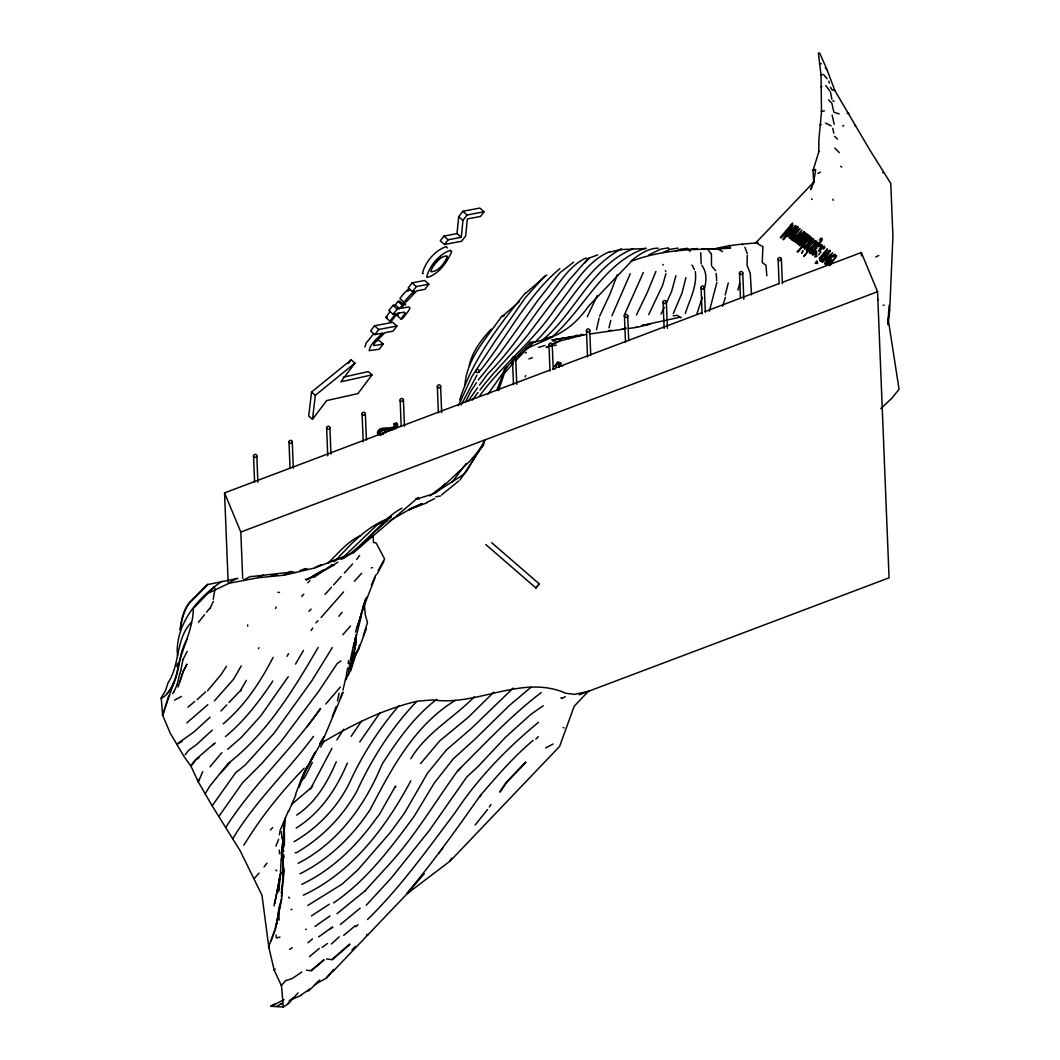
<?xml version="1.0" encoding="UTF-8"?>
<svg xmlns="http://www.w3.org/2000/svg" width="1060" height="1060" viewBox="0 0 1060 1060"><rect width="100%" height="100%" fill="white"/><g stroke="black" fill="none" stroke-linecap="round" stroke-linejoin="round"><path stroke-width="1.5" d="M711.419 253.976L711.512 265.543M747.26 255.327L747.088 265.318L750.241 273.401M284.027 832.497L284.053 831.53M282.993 872.552L281.655 899.291L276.421 924.466L278.714 910.142M280.489 871.996L281.152 858.931M282.305 843.574L281.417 856.149M282.517 873.89L283.537 854.214M283.577 831.345L283.802 821.619M282.145 853.618L285.458 817.71M180.081 629.865C180.969 620.524 183.446 610.202 189.236 602.663L207.601 584.219M180.412 630.157C181.3 620.816 183.777 610.494 189.581 602.954L207.945 584.51L237.175 578.535M353.086 652.245L350.197 669.006M353.483 647.514L353.749 644.361M356.027 640.956L356.266 638.027M281.483 859.223L283.735 834.498M887.803 324.638L889.101 305.36M457.032 233.597L458.688 216.677L462.783 211.298L479.835 208.052L484.102 211.748L480.511 216.439L467.354 218.943L465.671 235.903L461.603 241.243L444.551 244.489L440.298 240.805L443.875 236.115L457.032 233.597L461.299 237.294L462.955 220.361L467.049 214.994L484.102 211.748M284.292 870.154L281.404 896.667M274.076 905.929L274.354 903.186M278.687 890.533L280.82 872.274L274.686 903.478L280.82 872.274M347.72 667.933L346.143 676.174M372.06 374.856L340.817 381.839L354.981 363.103L351.191 359.817L311.547 392.041L308.698 416.037L312.488 419.323L326.652 400.574L357.896 393.604L372.06 374.856L368.27 371.583L343.281 377.161M312.488 419.323L315.337 395.314L354.981 363.103M348.223 663.626L348.594 660.539M349.893 662.089L348.515 673.696L345.931 679.751M279.058 911.043L279.946 904.498M281.496 893.05L281.947 889.777L281.324 893.01M281.51 889.658L282.132 885.246M813.51 183.327L815.67 169.679L813.007 170.488L813.722 182.161L811.033 188.574M213.206 599.39L215.101 588.194M279.376 834.803L280.131 830.324L288.24 811.297M281.602 889.486L282.092 886.624M279.257 907.559L279.8 904.352M498.452 390.597L499.088 386.874M889.327 311.097L888.201 322.704M484.5 440.867L483.492 445.187L469.911 461.113L447.028 482.803L429.87 495.934M558.978 365.117L559.243 367.369M813.391 181.869L810.807 189.74M180.703 670.768L183.022 659.36M283.431 848L284.067 844.886M275.123 928.878L276.09 924.174M278.449 912.951L281.324 898.999M337.491 700.938L339.054 693.346M353.113 647.249L350.264 660.459M704.304 288.956C706.53 281.191 707.073 272.036 701.773 265.318M353.749 646.043L356.08 634.887M354.093 644.652L356.08 635.099M350.529 669.297L355.762 644.109M353.033 657.173L356.359 641.247M276.421 924.466L278.78 913.243L275.454 929.156L271.029 941.161M380.103 435.382L382.859 432.838L384.793 432.109L385.217 433.156M342.976 690.073L345.838 677.525M490.793 330.813L491.151 329.223C481.717 339.16 471.965 352.026 469.262 365.713M596.489 329.819L599.152 318.106M278.714 910.752L279.125 920.146M177.086 684.853L179.617 674.332M498.69 390.199L506.283 367.542L529.907 342.777C556.142 338.802 573.46 327.659 588.552 306.194L631.521 261.171C657.756 251.154 686.297 249.007 714.175 249.166C728.392 244.926 743.272 243.972 757.966 242.859L758.059 244.078L762.895 246.569L762.233 262.522L765.982 265.305L766.844 275.799M608.996 327.765L610.759 320.464M354.623 643.115L361.526 615.144M559.958 366.124L560.833 363.633M176.795 666.409L177.59 663.322M355.564 632.105L357.034 626.301M362.666 608.387L359.857 619.345M716.878 282.464L709.326 311.296M725.226 294.958L728.286 282.954M737.985 290.162L739.694 283.431M685.277 313.508C689.583 299.953 697.308 286.213 695.294 271.612M696.95 313.72L702.356 297.343M358.837 647.527L359.539 645.05M665.932 273.679L662.526 285.604L648.707 314.542M675.935 275.627L671.536 291.646L666.276 303.359M685.939 277.587L681.964 293.156L673.259 313.68M179.617 674.465L180.717 670.556M792.615 237.003L792.549 237.824M829.993 265.384L836.698 255.765L828.695 265.079M353.417 645.752L354.279 642.824M179.961 681.739L182.969 672L186.852 664.342L182.969 672L178.106 687.026M168.633 695.943L162.657 715.262L170.156 733.03L184.188 756.8L190.999 766.247L198.326 781.949L212.398 806.236L240.209 850.822L261.979 895.289L268.856 947.481L274.209 970.192L281.536 985.933L283.285 1007L271.161 1006.298L284.067 999.593M813.007 170.474L818.784 151.991L818.903 139.43L821.5 111.843L821.049 75.008L818.32 53L819.751 53.212L827.171 70.026L834.896 90.617L869.955 150.215L890.784 183.406L892.917 236.459L889.658 311.388L888.267 319.63L899.065 389.338L891.619 398.467L880.82 408.643M350.675 671.033L356.465 652.536M366.707 597.217L357.366 626.592L363.01 608.678L375.319 576.958M301.954 777.139L295.462 794.748M363.13 606.956L365.912 598.37M336.139 706.662L332.204 716.825M722.576 306.181L725.424 297.343M174.092 681.712L162.657 715.262L161.279 698.513C173.668 691.094 176.848 676.187 179.246 663.07C183.632 644.665 193.211 627.984 193.278 608.506L214.16 586.842M363.076 606.598L365.607 599.417M458.357 405.755L471.938 376.459L495.881 339.968L525.429 297.569L544.588 276.236L546.867 275.136M505.951 367.25L496.597 390.531M274.566 930.375L268.524 947.189L269.002 947.931M366.349 628.712L358.81 649.038L353.576 659.015M299.132 787.222L307.188 766.34L302.285 777.43L315.138 752.229L307.466 767.082L324.214 737.097L343.056 692.485M275.892 846.185L278.621 839.281M558.766 365.74L559.892 363.805L558.037 363.249L555.705 366.257L554.897 366.044L555.705 366.257M617.238 274.964L610.083 293.872L599.602 316.264M617.013 276.647L617.45 275.083M630.289 273.732L611.885 315.827M643.341 272.5L624.154 315.403M197.995 781.657L198.989 779.325M198.326 781.949L202.725 771.627M258.454 648.733L258.878 647.74M371.358 585.186L374.379 578.097M340.22 698.076L342.725 692.193M288.572 811.589L295.806 795.026M816.425 254.758L816.584 255.778M173.84 691.928L177.139 684.773M587.333 316.688L597.178 295.634M636.437 314.966L647.541 291.924L655.901 271.453M209.933 608.678L213.378 601.404M395.446 786.176L379.374 814.464L375.531 819.42C356.2 846.331 331.886 870.048 301.795 884.358M395.777 786.454L395.327 787.262M461.126 405L476.907 375.16M347.958 675.67L349.747 671.974M347.362 763.028C336.55 788.971 320.319 813.007 296.164 828.098M397.05 425.325L396.466 422.887L393.764 423.907L395.592 426.783C390.954 431.579 379.361 425.709 377.771 433.964L378.367 434.574L380.871 433.619L379.175 431.486L379.891 430.4M660.99 314.104L664.289 307.387M818.002 244.343C818.36 239.692 809.204 250.133 809.495 253.141A4.969 1.1 -49.1 0 0 810.741 252.757L811.443 252.24L810.86 253.777L816.478 247.245M465.473 402.018L471.064 390.849L476.496 382.66M302.696 775.668L306.393 768.275M312.647 786.017L310.288 789.064M312.369 762.405L304.578 777.762L301.04 780.836M187.262 639.034C176.768 656.008 180.385 678.625 166.619 693.916M183.022 659.505L187.209 651.383M377.267 573.725L383.879 561.402M816.624 245.761A1.643 1.55 -2.3 0 0 819.327 244.94A1.643 1.55 -2.3 0 0 817.233 243.124A1.643 1.55 -2.3 0 0 816.624 245.761C807.773 257.871 810.542 248.278 816.611 244.356M320.676 747.088L324.307 740.622M336.285 761.756C327.606 781.79 316.887 800.803 298.655 813.736L296.681 815.113M410.856 780.756C386.039 827.197 352.079 872.486 303.306 895.21M241.256 665.865L233.558 679.274L214.372 700.885M246.437 680.321L240.448 690.55L228.986 702.581M273.135 657.332C260.349 682.15 244.688 705.721 223.196 723.861M272.751 680.984L271.89 682.468C258.6 702.237 243.88 721.343 225.435 736.594M286.982 656.339L288.572 653.596M288.28 676.638L260.707 715.977L241.508 737.203L227.661 749.327M295.568 664.05L303.478 650.403M318.159 647.461C293.925 688.973 268.061 731.758 229.887 762.074M796.524 229.238L797.557 226.389L787.633 236.579L796.232 228.085L794.642 230.603M331.952 748.347L311.19 787.593M336.881 739.92L343.639 729.187M351.151 736.329L361.513 721.237M359.751 741.934L380.169 712.532M484.844 440.284L466.546 471.356L463.366 474.681L433.116 493.947L416.222 499.22L353.033 553.002L315.125 567.855L284.424 575.156L258.084 577.766L229.304 583.185L207.627 593.454M160.934 698.222L165.559 690.524L168.023 682.878C180.346 664.395 175.337 639.326 191.25 622.419M205.044 794.033L209.668 786.335L228.682 762.763M472.323 400.057L477.954 392.505M374.988 576.68L376.287 574.52M483.148 444.935L460.053 479.955M525.097 376.737L525.786 375.611M319.749 743.683L323.883 736.806M820.917 240.991L821.513 240.024M311.11 630.567L312.713 628.01M355.272 653.848L358.479 648.76M792.297 236.751L792.019 238.169A4.386 0.967 -49.1 0 0 791.581 239.878L796.06 235.148M793.927 239.586L794.603 238.513L792.469 240.143L801.917 230.007L793.49 241.282A4.386 0.967 -49.1 0 1 793.927 239.586M829.158 265.676L829.834 264.602M378.128 570.532L384.594 558.925L376.167 543.011L373.451 542.468L373.173 535.34M275.6 608.519L276.183 606.956M226.456 666.409L220.944 674.716L207.508 690.802M478.298 379.93L500.095 352.953L537.698 300.656L556.672 276.527L560.197 272.539L573.566 262.204M410.829 758.695C426.491 732.579 453.707 717.978 474.39 696.751M449.904 860.693L451.639 858.123M478.669 372.59C506.521 338.723 526.025 297.105 559.852 268.617M489.296 806.978L491.032 804.434M499.75 791.754L506.256 782.293L525.548 762.087M500.095 792.045L506.587 782.585L525.879 762.378M172.621 693.677L173.933 691.69M212.066 805.958L235.545 772.846L245.072 765.161L274.182 733.056L311.799 680.825L332.323 647.554M816.81 253.234L814.862 256.971L816.862 256.401M826.482 261.86L827.184 260.866M468.175 401.064L477.557 387.801M479.438 385.151L487.679 374.034C509.237 352.476 525.879 326.917 543.886 302.524C557.335 287.512 567.113 266.696 585.981 257.964L586.842 259.144M479.849 796.855L481.108 795.278M479.796 395.725L481.611 393.167C504.573 362.626 535.433 339.346 556.328 307.095C572.824 288.068 585.173 261.886 609.407 251.829M487.839 394.214L503.156 372.736L504.587 369.039L507.422 366.627M438.906 853.194L443.067 847.788M241.19 690.272L240.514 691.146M466.122 463.604L451.878 482.472M441.026 257.262L432.44 266.484M404.191 302.259L405.397 300.629A11.726 2.597 -49.1 0 1 412.34 293.169L414.778 291.261L412.433 291.699L408.166 288.015L412.088 282.874L424.596 280.489L428.863 284.186L424.941 289.314L416.699 290.89L406.311 301.848L404.191 302.259L399.938 298.562L401.13 296.933A11.726 2.597 -49.1 0 1 408.074 289.486M356.73 559.362L359.645 555.427M218.956 816.319L242.409 782.929L261.767 763.518L280.926 741.655L318.689 691.305L337.345 663.375L341.002 660.95M225.886 827.29C253.035 784.347 291.5 750.374 320.305 708.491M243.734 845.151L245.098 843.203C261.899 815.988 281.973 791.065 304.233 768.195M307.016 726.855L320.637 708.782M348.356 363.567L351.191 359.817M232.856 838.592C255.288 801.161 287.445 771.335 313.376 736.501L313.522 736.422M383.203 344.05L373.942 345.613A4.505 0.994 -49.1 0 1 375.425 342.115L384.939 332.707L393.035 331.157L396.957 326.016L392.69 322.333L374.511 325.791L370.589 330.932L374.842 334.629L382.872 333.092C377.718 338.047 370.483 343.321 369.158 350.648L379.294 349.191L383.203 344.05L378.95 340.353L374.829 341.148M398.772 312.766L396.731 315.27L400.998 318.967L405.172 312.978L404.244 312.13L397.315 313.442L391.657 320.862L389.961 321.18L385.694 317.483L390.398 311.322M389.961 321.18L395.605 313.773L393.114 314.25L388.861 310.553L392.995 305.373L395.261 304.949L397.964 301.398L399.673 301.066L403.926 304.763L401.223 308.314L408.577 306.91L409.849 307.718A9.063 2.014 -49.1 0 1 408.405 311.057L402.561 318.662L400.998 318.967M374.842 334.629L378.764 329.488L396.957 326.016M444.551 244.489L448.128 239.798L461.299 237.294M393.114 314.25L397.248 309.07L399.527 308.632L402.23 305.081L403.926 304.763M412.433 291.699L416.355 286.571L428.863 284.186M181.472 741.801L182.042 741.059M185.195 754.76L188.601 750.321L196.339 744.756L212.278 730.115M190.667 765.956L195.411 759.755L213.921 743.828M190.999 766.247L195.742 760.047L198.909 757.781M458.172 770.858L460.888 767.678M406.749 893.487C432.666 862.522 456.356 829.649 479.517 796.563L480.776 794.987C497.167 775.867 513.742 756.668 533.087 740.423M314.264 984.819L326.864 977.837L333.661 969.423L333.039 971.371L407.08 893.779L424.252 873.745M557.944 362.136L554.87 366.005L557.944 362.136L561.336 363.116L560.859 363.659M198.472 622.26L204.514 614.734M206.554 612.19L209.602 608.387M338.842 616.284L342.035 612.309M264.033 866.855L267.027 863.118M475.145 824.985L487.547 809.509M820.188 261.104L822.984 256.546L829.847 250.69L829.264 250.266L822.666 255.261L827.383 248.875L819.208 258.388M818.731 243.76L821.049 240.249L819.46 240.01L820.824 238.315L822.136 238.368L821.911 240.368L819.234 243.999M479.981 390.027C495.139 369.675 514.14 352.662 529.616 332.535L569.034 280.145L588.207 258.468L597.694 254.903M342.83 634.755L350.436 626.062M819.844 260.548L821.526 256.891L819.579 258.852M828.006 259.793L829.993 257.487M215.286 742.888L212.914 744.915M209.999 766.844L221.818 752.679M220.573 773.164L230.232 762.365M420.568 763.584L439.661 740.94L468.056 717.474L493.748 692.22M398.878 705.682C379.308 728.723 362.507 754.269 349.999 781.803C337.888 806.965 318 827.728 294.017 841.706M325.778 704.025L340.353 687.012M789.21 237.745L798.26 227.251L789.66 238.076M792.694 237.095L790.561 238.738L800.008 228.602L794.072 235.506L793.291 238.156M804.235 243.071L807.269 239.534M797.531 251.67L810.715 236.34L810.039 237.97C817.247 234.883 799.585 254.36 803.758 245.284L797.968 252.015L797.133 251.326M817.167 260.76L815.113 263.145L817.658 263.543M325.036 594.448L331.422 587.24M321.101 617.463L343.586 591.93M254.254 878.568L259.051 873.069M525.68 292.653C499.141 324.916 472.707 359.313 459.828 399.527L460.53 401.236M584.789 262.973L589.32 258.216M363.275 635.828L367.475 622.551L365.25 614.866L364.362 603.948M817.021 247.934C813.192 250.955 809.31 259.885 816.783 251.975M818.585 251.008L822.361 247.272A6.32 1.405 -49.1 0 1 824.229 246.304M281.205 985.641L286.014 980.248M352.596 563.973L344.328 573.023M354.398 581.304L361.592 573.301M416.646 701.521C391.537 727.73 371.927 758.47 356.822 791.303C342.393 816.889 321.697 837.996 296.349 852.77L295.13 852.664M287.936 1003.489L293.395 997.447M298.085 992.902L288.267 1003.78L283.285 1007M333.569 584.881L341.095 576.587M373.2 334.311L366.124 343.122L364.905 346.951M504.282 373.239L513.133 363.58M515.346 361.168L531.934 343.056L529.907 342.777M818.452 254.903L820.904 252.148L819.353 250.995L822.878 247.881L823.554 249.047L824.852 247.55L824.229 246.304M307.837 582.788L309.931 580.602M328.07 563.045C338.206 553.373 347.322 541.7 360.281 535.711M334.298 561.681L351.324 543.939C361.871 533.697 373.849 524.144 387.443 518.83L390.968 516.352M301.663 596.409L303.809 594.157M376.75 530.344L388.543 517.982M308.924 611.328L311.07 609.089M226.747 704.926L220.944 710.982M315.906 622.896L317.987 620.723M755.873 242.78L813.722 182.161M270.419 829.967L272.645 827.635M358.068 924.717L355.816 926.745M588.764 690.948L574.189 706.225L559.627 746.359L450.235 860.985L407.08 893.779M351.986 949.985L355.246 946.553M326.533 977.545L332.694 971.079M819.221 249.511L821.103 247.643M365.647 890.851L364.945 891.367M366.257 905.227L391.272 878.011L429.274 830.55L466.771 777.006L478.219 766.353L505.408 737.336L530.901 714.361L543.237 705.735M367.529 919.537C400.481 887.353 427.18 849.722 454.819 813.086C477.517 778.663 506.653 748.506 538.48 722.337M317.43 573.566L314.184 576.719L307.612 579.012M435.792 492.874L445.306 483.704M541.276 692.551C510.827 715.54 484.87 743.868 457.841 770.58C434.123 803.255 413.718 838.367 385.88 867.994L364.971 890.904L336.961 913.72M511.278 363.593L513.623 361.367M518.327 356.928L533.591 342.512M830.96 256.48L831.875 255.619M187.898 707.192L194.682 701.521M441.517 494.967L458.742 480.949M535.79 739.125L538.387 736.7M407.702 291.248L409.981 289.155M197.173 699.64L205.587 691.902M207.826 704.648L186.825 722.907M210.026 717.236L194.086 731.864L176.728 744.173M310.143 988.794L301.014 995.022M315.853 983.561L319.55 980.155M308.195 991.179L318.464 981.745M332.442 927.063L318.57 936.934M332.774 927.354L330.203 928.812M331.343 944.036L339.279 936.801M331.979 959.446L349.575 944.142M352.702 552.71C370.775 539.646 382.077 518.777 401.965 508.164M513.239 688.033L471.316 728.498L446.432 749.91L427.405 773.323L404.655 812.848L390.371 832.431L357.816 869.929L342.155 884.08L307.877 905.399M341.267 559.163L376.764 525.217L391.233 517.015M882.715 172.846L883.51 172.144M526.012 292.944L544.919 276.527M309.957 788.772L291.844 804.235M360.188 908.155L340.326 924.558M501.923 316.635L519.4 301.636M307.904 942.777L312.462 938.948M309.467 956.637L319.272 948.395M311.017 970.496L323.724 959.817M324.055 960.108L311.362 970.788L306.459 970.205M333.595 902.881C366.548 880.568 390.809 847.96 414.182 816.293L434.242 783.088L453.203 758.88L474.575 739.522L509.264 705.562L531.126 687.185M343.692 935.397L355.365 925.645M349.906 944.42L332.31 959.737L326.48 958.942M818.903 246.066L819.764 245.35A6.32 1.405 -49.1 0 1 821.633 244.383L822.255 245.628L820.957 247.126L820.586 245.907L818.876 246.927M542.283 340.154C575.421 313.137 591.864 265.212 633.456 248.636M455.217 700.408C414.566 725.186 391.697 768.288 370.364 809.244C352.675 836.181 328.918 859.395 299.98 873.824M388.199 519.016L390.729 517.081M631.19 260.879C638.769 254.599 648.481 248.106 658.247 248.173M436.786 699.295C414.38 716.428 397.805 739.747 382.726 763.279L381.653 765.201C364.918 805.6 337.703 843.018 298.165 863.304M321.034 743.338C351.218 725.212 383.375 709.021 417.812 701.111L432.93 699.905C476.231 706.278 519.215 676.002 561.747 691.571L565.629 693.227L574.52 694.353L588.34 691.398M311.441 915.906L329.302 904.233M315.005 926.427L330.018 915.919M322.134 947.454L327.421 943.506M535.221 341.903C565.325 312.938 582.854 270.327 620.484 249.325L621.173 249.073M314.515 577.011L331.449 565.258M387.973 520.526C372.087 531.775 359.883 547.583 343.612 558.487L338.445 558.805L332.76 561.164M289.552 949.482L292.215 947.667M301.808 972.033L292.454 978.406L286.346 980.54M280.82 1004.39L281.668 1003.82M328.216 563.138L331.767 560.767M177.073 744.465L181.247 741.682M648.72 254.943L660.3 249.285L668.303 247.868L668.979 248.716M565.245 696.658L562.237 698.447M276.898 1006.43L281.88 1003.263M337.888 562.144L334.019 564.622L331.979 564.543M305.611 579.356L306.631 579.754L323.605 569.71M394.174 427.644L395.115 427.087M222.149 581.198C198.975 596.727 177.351 621.597 177.219 650.88L177.537 655.663M228.973 582.894L236.844 578.243L237.705 578.68M243.654 579.939L250.491 576.362M181.3 696.513L174.569 700.13M553.029 744.014L545.648 747.962M162.326 714.983L163.492 714.308M390.053 520.473L408.259 510.125L422.33 503.474L408.829 509.754L427.246 502.665M257.739 577.475L263.397 575.143M306.631 579.754L334.364 564.914M434.6 498.664L426.915 502.374M717.01 249.272L730.631 247.96L724.046 248.278M572.864 336.378L568.491 338.617L572.692 336.497M548.934 346.077L546.152 347.455L559.892 341.015L583.305 334.894M551.703 344.685L561.429 339.849M620.816 249.617L646.07 248.504M817.87 173.456L820.466 172.21M875.732 256.971L878.806 255.486M415.891 498.929L417.984 497.908L419.283 498.968M416.222 499.22L418.329 498.2M273.877 969.913L275.322 969.211M366.999 934.735L367.714 934.39M366.468 935.437L368.045 934.681M270.83 1006.006L275.878 1003.568M552.631 336.961L525.72 348.992M380.739 429.843L381.785 429.366M662.818 252.611L670.145 249.325L678.042 248.093M676.333 250.875L680.069 249.232L687.781 248.331L690.153 251.392M689.848 249.153L697.506 248.557M290.996 909.665L291.911 909.255M289.234 1000.547L301.345 995.313M321.021 564.622L314.793 567.564M393.101 428.16L390.252 429.194M409.822 508.933L416.447 506.243M271.042 576.097L277.097 574.321M284.093 574.865L290.758 571.472L295.223 572.506M394.188 424.954L396.904 423.934L397.818 425.298C394.784 433.46 384.038 427.233 379.613 432.533L380.871 433.619M228.138 582.218L224.548 492.913L549.901 370.086M553.002 368.92L701.733 312.779M704.834 311.613L779.193 283.537M782.293 282.371L861.303 252.545L877.561 291.685L889.062 577.832L579.197 694.803M388.98 431.142L384.793 432.109M242.674 578.362L240.819 532.054L877.561 291.685M820.122 125.08L821.341 124.616M300.099 570.518L305.439 568.518L307.241 568.942M553.452 369.039L552.71 369.304L554.274 368.906M680.281 317.735L681.275 317.377M528.887 358.929L532.385 357.71M834.896 90.617L832.126 89.808M842.673 126.007L843.813 125.623M533.26 342.221L529.576 342.486M545.675 338.06L552.3 336.669C584.404 308.937 603.392 262.165 645.725 248.212M818.439 151.699L819.46 151.394M812.676 170.196L815.339 169.388M553.108 341.452L555.917 340.591M574.904 336.113L577.567 335.305M538.506 347.428L545.092 345.414M525.296 352.967L526.317 352.662M877.521 299.688L878.382 299.423M371.238 567.988L372.51 567.603M820.996 86.854L821.897 86.602M824.402 110.823L821.169 111.552M553.837 345.745L556.301 345.07M279.986 937.053L276.329 937.981L276.077 934.999M637.245 327.275L648.826 324.426L642.386 325.38M609.739 252.121L621.518 249.365M847.589 113.301L848.49 113.102M848.835 113.393L847.192 113.447M504.109 315.8L501.592 316.344C487.322 337.371 466.837 358.147 464.995 384.634M305.638 929.421L306.419 929.249M567.352 337.451L571.751 336.563M574.692 335.967L577.634 335.384M401.369 303.783L404.31 303.213L405.583 304.034A9.063 2.014 -49.1 0 1 405.397 304.882M385.694 317.483L387.404 317.165M396.731 315.27L398.308 314.979M608.586 330.68L611.183 330.19M622.101 328.958L626.327 328.163M635.616 327.222L636.901 326.983M680.056 317.205L642.135 325.42M586.207 334.589L551.862 339.995L565.881 337.743M589.333 334.059L625.44 328.865M435.713 496.782L440.403 496M289.87 572.228L250.836 576.653M820.718 74.717L822.494 74.452M673.206 315.84L677.048 315.337L679.725 316.927M648.481 324.135L650.707 323.843M628.447 328.481L635.947 327.514M854.718 125.597L855.553 125.504M554.247 368.867L555.082 368.84M707.576 249.087L720.747 248.438M539.262 583.901L535.883 587.929L539.262 583.901L491.681 542.693M755.528 242.488L757.635 242.568M713.844 248.875L717.156 248.716L722.562 251.644M701.892 248.968L707.245 248.795L711.021 253.658M580.231 334.496L582.974 334.602M883.205 305.134L884.133 305.174M819.565 63.481L821.248 63.733M823.501 74.611L827.105 78.718M305.452 579.33L306.3 579.475M277.866 592.222L279.495 592.474M560.819 697.904L562.078 698.209M563.099 727.637L564.026 727.862M817.644 262.31L816.889 261.979M832.829 100.859L834.101 101.27M839.176 113.884L833.889 112.267L831.769 102.992L828.602 99.958M841.706 167.069L840.58 166.314M393.764 423.907L395.155 425.736C390.517 430.532 378.923 424.662 377.333 432.904L377.93 433.514M825.462 123.079L831.159 125.849M423.205 273.692L422.45 273.255C425.179 262.165 435.13 250.147 446.326 246.582L447.32 247.947M275.812 870.101L276.753 870.79M462.783 211.298L467.049 214.994M458.688 216.677L462.955 220.361M443.875 236.115L448.128 239.798M412.088 282.874L416.355 286.571M397.964 301.398L402.23 305.081M395.261 304.949L399.527 308.632M392.995 305.373L397.248 309.07M374.511 325.791L378.764 329.488M311.547 392.041L315.337 395.314M485.811 544.548L535.883 587.929M825.753 85.502L829.688 90.868M834.551 136.356L837.493 139.165M839.295 152.614L834.843 148.095M712.095 266.603L715.593 270.697M283.285 850.319L283.947 851.087M288.651 897.118L289.579 898.191M825.289 67.628L826.826 69.735M811.562 198.776L812.106 199.532M830.483 87.238L831.782 89.517M692.047 265.079L694.512 269.624M662.844 264.39L663.242 265.106M742.252 243.972L742.61 244.754M729.214 245.204L729.916 246.794M396.466 422.887L396.904 423.934M382.859 432.838L383.296 433.884M382.885 433.434L383.322 434.494M380.315 434.414L380.752 435.461M224.548 492.913L240.819 532.054M665.389 270.565L665.746 271.493M744.942 247.258L747.287 253.685M283.471 855.076L284.014 857.381M283.961 869.862L281.351 852.015M832.126 115.063L834.193 124.298M832.749 128.326L833.862 133.268M828.88 81.156L829.264 83.157M830.47 91.928L831.862 99.176M700.753 252.731L701.163 263.688M833.028 199.094L833.12 200.314M750.294 274.142L751.513 294.879M716.136 273.427L716.732 280.728M281.43 831.689L282.013 838.738M282.662 847.39L283.073 852.293M279.27 850.12L279.575 853.724M279.548 877.587L278.488 891.778M247.656 624.963L247.748 626.155M861.303 252.545L861.435 255.844M781.392 258.998L782.373 283.696M778.12 259.144L779.1 283.841M742.755 272.963L743.815 299.304M739.482 273.109L740.476 297.807M704.33 287.498L705.324 312.197M701.058 287.644L702.117 313.998M666.342 301.954L667.402 328.308M663.07 302.1L664.13 328.454M627.719 315.92L628.712 340.631M624.446 316.065L625.506 342.42M589.744 330.389L590.738 355.087M586.471 330.534L587.532 356.875M552.233 344.566L553.214 369.264M548.961 344.712L550.008 371.066M515.69 358.094L516.75 384.449M512.417 358.253L513.477 384.594M440.615 386.33L441.675 412.684M437.343 386.476L438.403 412.83M403.409 399.911L404.469 426.266M400.137 400.07L401.197 426.411M365.356 413.718L366.416 440.072M362.083 413.877L363.209 441.861M329.898 427.736L330.959 454.091M326.626 427.882L327.752 455.88M292.269 441.821L293.328 468.175M288.996 441.98L290.056 468.321M256.811 455.84L257.871 482.194M253.539 455.985L254.599 482.34M284.385 831.822L284.411 845.178M562.688 365.912A1.881 1.113 -35.5 0 1 562.343 366.15M834.366 256.268L834.339 257.037L835.624 255.526L835.015 254.281A6.32 1.405 -49.1 0 0 833.147 255.248C827.529 258.772 820.957 271.916 831.676 260.137L830.126 258.985L833.266 256.056L834.366 256.268M806.461 250.24L806.832 251.021L808.502 250.067L803.838 256.361L816.929 241.123L814.796 242.766C817.922 235.413 806.885 247.364 806.461 250.24M810.794 238.632C805.971 249.418 798.577 247.457 810.794 238.632M807.786 249.113C818.174 244.198 814.981 236.089 807.786 249.113M451.587 251.631C447.28 262.244 438.84 274.036 427.458 277.389L426.716 276.952C429.433 265.848 439.383 253.844 450.579 250.266L451.587 251.631M804.381 231.663L803.228 234.194L805.362 232.564L795.914 242.7C806.528 231.888 803.745 229.331 794.788 241.865L801.983 232.736L804.381 231.663M798.352 243.999L798.697 244.926L800.923 243.19L799.73 245.695L801.055 245.576L809.297 235.479C800.035 248.358 797.716 245.31 808.223 234.684L807.773 234.353C798.511 247.232 796.179 244.198 806.713 233.558L797.266 243.707L799.399 242.064L798.352 243.999M447.28 257.09C444.087 263.423 438.867 271.36 431.142 271.784L430.797 271.32C433.156 264.51 439.184 256.454 446.896 255.884L447.28 257.09M813.828 252.836L813.603 253.87L816.637 251.326L815.551 250.518L813.828 252.836M827.211 262.734L826.986 263.768L830.006 261.224L828.92 260.416L827.211 262.734M830.457 254.943L824.627 263.966L832.656 252.77L822.282 262.231L830.457 254.943M791.462 227.555L782.929 239.308L783.512 239.745L795.782 225.475L785.354 236.751L793.132 225.065L783.048 235.081L792.642 223.143L780.372 237.413L781.034 237.904L791.462 227.555M802.91 250.995L801.731 253.221L802.91 250.995M813.55 238.619L804.54 249.1L813.55 238.619M830.351 251.061L821.341 261.542L830.351 251.061M327.156 428.955A1.643 1.55 -2.3 0 0 329.859 428.147A1.643 1.55 -2.3 0 0 327.765 426.332A1.643 1.55 -2.3 0 0 327.156 428.955M437.873 387.549A1.643 1.55 -2.3 0 0 440.589 386.728A1.643 1.55 -2.3 0 0 438.495 384.926A1.643 1.55 -2.3 0 0 437.873 387.549M512.947 359.327A1.643 1.55 -2.3 0 0 515.65 358.505A1.643 1.55 -2.3 0 0 513.557 356.69A1.643 1.55 -2.3 0 0 512.947 359.327M663.6 303.186A1.643 1.55 -2.3 0 0 666.316 302.365A1.643 1.55 -2.3 0 0 664.222 300.55A1.643 1.55 -2.3 0 0 663.6 303.186M362.613 414.95A1.643 1.55 -2.3 0 0 365.316 414.129A1.643 1.55 -2.3 0 0 363.222 412.313A1.643 1.55 -2.3 0 0 362.613 414.95M587.001 331.608A1.643 1.55 -2.3 0 0 589.704 330.786A1.643 1.55 -2.3 0 0 587.611 328.971A1.643 1.55 -2.3 0 0 587.001 331.608M624.976 317.152A1.643 1.55 -2.3 0 0 627.679 316.331A1.643 1.55 -2.3 0 0 625.585 314.515A1.643 1.55 -2.3 0 0 624.976 317.152M400.667 401.144A1.643 1.55 -2.3 0 0 403.37 400.322A1.643 1.55 -2.3 0 0 401.29 398.507A1.643 1.55 -2.3 0 0 400.667 401.144M476.417 372.153A1.643 1.55 -2.3 0 0 479.133 371.331A1.643 1.55 -2.3 0 0 477.04 369.529A1.643 1.55 -2.3 0 0 476.417 372.153M778.649 260.217A1.643 1.55 -2.3 0 0 781.353 259.395A1.643 1.55 -2.3 0 0 779.259 257.593A1.643 1.55 -2.3 0 0 778.649 260.217M701.587 288.717A1.643 1.55 -2.3 0 0 704.29 287.896A1.643 1.55 -2.3 0 0 702.197 286.094A1.643 1.55 -2.3 0 0 701.587 288.717M254.069 457.072A1.643 1.55 -2.3 0 0 256.772 456.25A1.643 1.55 -2.3 0 0 254.678 454.435A1.643 1.55 -2.3 0 0 254.069 457.072M289.526 443.053A1.643 1.55 -2.3 0 0 292.229 442.232A1.643 1.55 -2.3 0 0 290.135 440.417A1.643 1.55 -2.3 0 0 289.526 443.053M549.491 345.785A1.643 1.55 -2.3 0 0 552.194 344.964A1.643 1.55 -2.3 0 0 550.1 343.162A1.643 1.55 -2.3 0 0 549.491 345.785M740.012 274.182A1.643 1.55 -2.3 0 0 742.715 273.361A1.643 1.55 -2.3 0 0 740.622 271.559A1.643 1.55 -2.3 0 0 740.012 274.182"/></g></svg>
